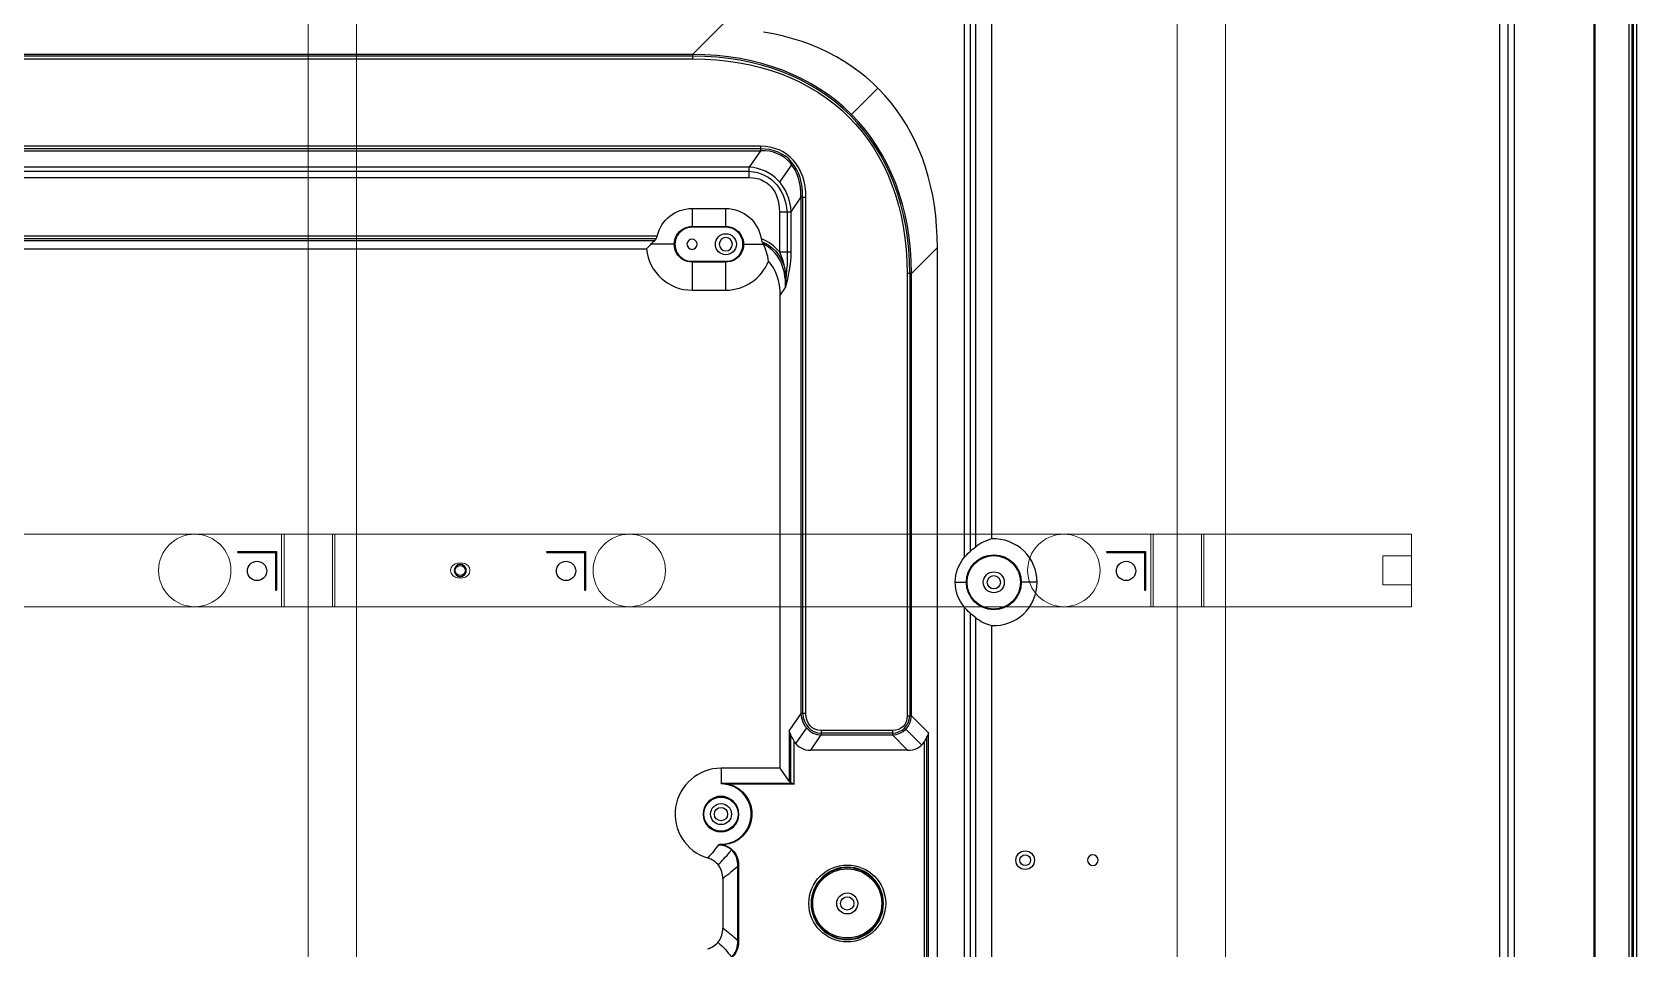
# Model space of a CAD drawing. Header units: millimetres. Extents: x 88 to 1316, y -3115 to -2187.
# Drawn here: x 983.3 to 1315.7, y -2756 to -2566.1 of the extents above; entities that cross this region are included whole.
import ezdxf

# ---------------------------------------------------------------- set-up
doc = ezdxf.new("R2010")
doc.units = ezdxf.units.MM
doc.header["$LTSCALE"] = 46.255
doc.layers.get('0').update_dxf_attribs({"linetype": 'CONTINUOUS'})
doc.layers.add('1', color=7, linetype='CONTINUOUS', true_color=0xffffff)

# ---------------------------------------------------------------- blocks, each defined once
blk = doc.blocks.new('A$Cd3f30c15')
at = {"color": 3, "lineweight": 5}
for p, q in [((1082, 15), (0, 15)), ((848, 15), (848, 0)), ((848.5, 15), (848.5, 0)), ((858.5, 15), (858.5, 0)), ((859, 15), (859, 0)), ((1028, 15), (1028, 0)), ((1028.5, 15), (1028.5, 0)), ((1038.5, 15), (1038.5, 0)), ((1039, 15), (1039, 0)), ((1082, 15), (1082, 0)), ((1082, 10.5), (1076.08, 10.5)), ((1076.08, 10.5), (1076.08, 4.5)), ((884.5, 9), (885.5, 9)), ((884.5, 6), (885.5, 6)), ((1082, 4.5), (1076.08, 4.5)), ((1082, 0), (0, 0))]:
    blk.add_line(p, q, dxfattribs=at)
for centre in [(830, 7.5), (920, 7.5), (1010, 7.5)]:
    blk.add_circle(centre, 7.5, dxfattribs=at)
for centre, start, end in [((884.5, 7.5), 90, 270), ((885.5, 7.5), 270, 90)]:
    blk.add_arc(centre, 1.5, start, end, dxfattribs=at)
blk = doc.blocks.new('0001')
at = {"color": 1, "lineweight": 5}
for p, q in [((358.97, -2809.12), (358.97, -2305.12)), ((368.97, -2809.12), (368.97, -2305.12))]:
    blk.add_line(p, q, dxfattribs=at)

msp = doc.modelspace()

# ---------------------------------------------------------------- linework, layer by layer
at = {"layer": '1', "color": 7, "linetype": 'Continuous'}
for p, q in [((1313.966, -2210.619), (1313.966, -2912.179)), ((1314.716, -2912.179), (1314.716, -2210.619)), ((1314.916, -2210.935), (1314.916, -2912.179)), ((1315.666, -2912.179), (1315.666, -2210.935)), ((1306.748, -2223.054), (1306.748, -2867.592)), ((1307.033, -2865.712), (1307.033, -2222.319)), ((1287.264, -2872.33), (1287.264, -2249.872)), ((1290.234, -2249.872), (1290.234, -2872.33)), ((1289.004, -2871.1), (1289.004, -2251.715)), ((1182.028, -2671.097), (1182.028, -2311.577)), ((1176.338, -2549.322), (1176.338, -2674.912)), ((1177.549, -2548.307), (1177.549, -2673.653)), ((1178.719, -2672.68), (1178.719, -2547.02)), ((1126.403, -2564.432), (1120.085, -2570.75)), ((1120.085, -2570.75), (426.48, -2570.75)), ((1120.085, -2571.11), (426.48, -2571.11)), ((426.48, -2571.669), (1120.085, -2571.669)), ((1120.085, -2570.75), (1120.085, -2571.669)), ((1152.993, -2583.192), (1158.427, -2577.759)), ((1134.155, -2589.77), (877.933, -2589.77)), ((1134.155, -2590.329), (878.545, -2590.329)), ((878.853, -2590.689), (1134.155, -2590.689)), ((1134.155, -2590.689), (1131.804, -2594.105)), ((1134.155, -2589.77), (1134.155, -2590.689)), ((1131.804, -2594.105), (882.269, -2594.105)), ((882.676, -2594.944), (1131.804, -2594.944)), ((1131.804, -2596.25), (1131.804, -2594.105)), ((1138.129, -2597.212), (1140.606, -2593.613)), ((882.454, -2596.25), (1131.804, -2596.25)), ((1140.498, -2603.337), (1142.519, -2600.4)), ((1142.519, -2600.4), (1142.519, -2707.226)), ((1143.558, -2600.4), (1142.519, -2600.4)), ((1142.865, -2600.4), (1142.865, -2707.226)), ((1143.558, -2707.226), (1143.558, -2600.4)), ((1119.966, -2602.667), (1126.966, -2602.667)), ((1119.966, -2602.717), (1119.966, -2606.383)), ((1126.966, -2606.383), (1126.966, -2602.717)), ((1138.073, -2603.337), (1138.073, -2611.654)), ((1138.073, -2603.337), (1140.498, -2603.337)), ((1139.69, -2604.511), (1139.69, -2614.635)), ((1140.498, -2611.654), (1140.498, -2603.337)), ((1112.706, -2608.385), (894.226, -2608.385)), ((1112.481, -2608.944), (894.451, -2608.944)), ((1119.966, -2606.536), (1119.966, -2606.383)), ((1126.916, -2606.443), (1119.966, -2606.443)), ((1120.016, -2606.383), (1126.916, -2606.383)), ((1126.916, -2606.536), (1120.016, -2606.536)), ((1126.966, -2606.536), (1126.966, -2606.383)), ((894.742, -2609.304), (1112.19, -2609.304)), ((896.417, -2611.042), (1110.515, -2611.042)), ((1116.279, -2610.07), (1111.487, -2610.07)), ((1130.653, -2610.07), (1134.646, -2610.07)), ((1138.073, -2611.654), (1140.498, -2611.654)), ((1165.435, -2616.1), (1170.746, -2610.789)), ((1170.782, -2813.54), (1170.782, -2610.754)), ((1119.966, -2613.604), (1119.966, -2613.757)), ((1119.966, -2613.697), (1126.966, -2613.697)), ((1119.966, -2613.757), (1119.966, -2619.521)), ((1120.016, -2613.604), (1126.916, -2613.604)), ((1126.916, -2613.757), (1120.016, -2613.757)), ((1126.966, -2613.757), (1126.966, -2613.604)), ((1126.966, -2619.521), (1126.966, -2613.757)), ((1139.343, -2619.015), (1139.69, -2614.635)), ((1138.275, -2620.568), (1139.343, -2619.015)), ((1164.516, -2616.1), (1164.516, -2707.705)), ((1165.435, -2616.1), (1164.516, -2616.1)), ((1165.076, -2616.1), (1165.076, -2707.705)), ((1165.435, -2707.705), (1165.435, -2616.1)), ((1119.966, -2619.571), (1126.966, -2619.571)), ((1138.246, -2718.569), (1138.246, -2620.609)), ((1025.866, -2673.919), (1025.866, -2673.719)), ((1025.866, -2673.719), (1033.866, -2673.719)), ((1025.866, -2673.919), (1033.666, -2673.919)), ((1033.666, -2673.919), (1033.666, -2681.719)), ((1033.866, -2673.719), (1033.866, -2681.719)), ((1089.866, -2673.719), (1097.866, -2673.719)), ((1089.866, -2673.919), (1089.866, -2673.719)), ((1089.866, -2673.919), (1097.666, -2673.919)), ((1097.666, -2673.919), (1097.666, -2681.719)), ((1097.866, -2673.719), (1097.866, -2681.719)), ((1205.866, -2673.919), (1205.866, -2673.719)), ((1205.866, -2673.719), (1213.866, -2673.719)), ((1205.866, -2673.919), (1213.666, -2673.919)), ((1213.666, -2673.919), (1213.666, -2681.719)), ((1213.866, -2673.719), (1213.866, -2681.719)), ((1033.666, -2681.719), (1033.866, -2681.719)), ((1097.666, -2681.719), (1097.866, -2681.719)), ((1174.54, -2680.069), (1176.779, -2680.069)), ((1191.399, -2680.069), (1188.153, -2680.069)), ((1213.666, -2681.719), (1213.866, -2681.719)), ((1176.338, -2685.226), (1176.338, -2803.93)), ((1177.549, -2686.486), (1177.549, -2802.781)), ((1178.719, -2801.863), (1178.719, -2687.458)), ((1182.028, -2800.327), (1182.028, -2689.042)), ((1142.519, -2707.226), (1140.094, -2710.75)), ((1143.558, -2707.226), (1142.519, -2707.226)), ((1164.516, -2707.705), (1165.435, -2707.705)), ((1168.96, -2711.23), (1165.435, -2707.705)), ((1140.094, -2710.75), (1140.094, -2721.204)), ((1140.44, -2721.523), (1140.44, -2711.748)), ((1143.642, -2710.2), (1141.455, -2713.378)), ((1144.543, -2714.812), (1146.692, -2711.689)), ((1161.452, -2710.77), (1146.692, -2710.77)), ((1146.692, -2710.77), (1146.692, -2711.689)), ((1161.452, -2711.329), (1146.692, -2711.329)), ((1146.692, -2711.689), (1161.452, -2711.689)), ((1161.452, -2710.77), (1161.452, -2711.689)), ((1161.452, -2711.689), (1164.581, -2714.818)), ((1164.23, -2710.484), (1167.482, -2713.736)), ((1168.6, -2781.377), (1168.6, -2712.127)), ((1168.96, -2782.274), (1168.96, -2711.23)), ((1141.133, -2721.801), (1141.133, -2713.043)), ((1164.616, -2714.853), (1144.515, -2714.853)), ((1168.04, -2713.147), (1168.04, -2780.357)), ((1138.246, -2718.569), (1125.966, -2718.569)), ((1125.966, -2718.619), (1125.966, -2721.698)), ((1140.094, -2721.254), (1138.246, -2718.569)), ((1125.966, -2721.698), (1140.675, -2721.698)), ((1140.847, -2721.758), (1126.675, -2721.758)), ((1127.5, -2721.851), (1127.464, -2722)), ((1141.133, -2721.851), (1127.5, -2721.851)), ((1126.482, -2734.454), (1126.47, -2734.302)), ((1129.468, -2754.296), (1129.468, -2738.844)), ((1129.621, -2738.844), (1129.468, -2738.844)), ((1129.528, -2754.296), (1129.528, -2738.844)), ((1129.621, -2738.844), (1129.621, -2754.296)), ((1126.339, -2741.406), (1126.339, -2751.733)), ((1129.621, -2754.296), (1129.468, -2754.296)), ((1129.528, -2755.332), (1129.528, -2754.296))]:
    msp.add_line(p, q, dxfattribs=at)
for centre, radius in [((1029.866, -2677.719), 2), ((1093.866, -2677.719), 2), ((1182.466, -2680.069), 5.534), ((1209.866, -2677.719), 2), ((1071.966, -2677.619), 1.05), ((1125.966, -2728.07), 3.534), ((1152.116, -2746.569), 7.959), ((1188.966, -2737.619), 1.925), ((1188.966, -2737.619), 1.125), ((1152.116, -2746.569), 7.15)]:
    msp.add_circle(centre, radius, dxfattribs=at)
at = {"layer": '1', "color": 7, "linetype": 'Continuous', "extrusion": (0, 0, -1)}
for centre, radius in [((-1071.966, -2677.619), 1.25), ((-1125.966, -2728.07), 3.687), ((-1202.966, -2737.619), 1.1), ((-1152.116, -2746.569), 7.497), ((-1152.116, -2746.569), 7.381)]:
    msp.add_circle(centre, radius, dxfattribs=at)
for centre, radius, start, end in [((-1119.966, -2610.07), 7.403, 13.15952, 90.0024), ((-1126.966, -2610.07), 7.403, 89.99749, 171.21288), ((-1119.966, -2610.07), 3.687, 270, 90.00175), ((-1126.966, -2610.07), 2.175, 0, 180), ((-1126.966, -2610.07), 3.687, 89.99708, 269.99916), ((-1126.966, -2610.07), 2.175, 180, 0), ((-1182.466, -2680.069), 7.976, 360, 39.8035), ((-1182.466, -2680.069), 5.687, 360, 180), ((-1182.466, -2680.069), 2.175, 0, 180), ((-1182.466, -2680.069), 1.375, 0, 180), ((-1182.466, -2680.069), 7.976, 320.1965, 360), ((-1182.466, -2680.069), 5.687, 180, 360), ((-1182.466, -2680.069), 2.175, 180, 0), ((-1182.466, -2680.069), 1.375, 180, 0), ((-1125.966, -2728.07), 6.405, 103.86094, 265.37822), ((-1125.966, -2728.07), 2.175, 0, 180), ((-1125.966, -2728.07), 2.175, 180, 0), ((-1125.966, -2728.07), 1.375, 0, 180), ((-1125.966, -2728.07), 1.375, 180, 0), ((-1125.966, -2728.07), 6.312, 265.37822, 271.99386), ((-1152.116, -2746.569), 2.175, 0, 180), ((-1152.116, -2746.569), 1.375, 0, 180), ((-1152.116, -2746.569), 2.175, 180, 0), ((-1152.116, -2746.569), 1.375, 180, 0)]:
    msp.add_arc(centre, radius, start, end, dxfattribs=at)
at = {"layer": '1', "color": 7, "linetype": 'Continuous'}
for centre, radius, start, end in [((1119.966, -2610.07), 3.627, 89.99825, 270), ((1119.966, -2610.07), 3.534, 89.99825, 270), ((1119.966, -2610.07), 1.05, 0, 180), ((1126.966, -2610.07), 1.375, 0, 180), ((1126.966, -2610.07), 3.627, 270.00084, 90.00297), ((1126.966, -2610.07), 3.534, 270.00084, 90.00305), ((1119.966, -2610.07), 9.501, 185.87184, 270), ((1119.966, -2610.07), 1.05, 180, 0), ((1126.966, -2610.07), 1.375, 180, 0), ((1126.966, -2610.07), 9.501, 270, 338.45225), ((1182.466, -2680.069), 8.983, 0, 92.79585), ((1182.466, -2680.069), 5.627, 90, 89.48814), ((1182.466, -2680.069), 8.983, 267.20415, 0), ((1125.966, -2728.07), 9.501, 90, 253.02893), ((1125.966, -2728.07), 6.252, 274.62178, 76.13906), ((1125.966, -2728.07), 6.312, 274.62178, 76.13906), ((1125.966, -2728.07), 3.627, 90, 89.20685)]:
    msp.add_arc(centre, radius, start, end, dxfattribs=at)
for centre, major_axis, ratio, start_param, end_param in [((1093.501, -2642.684), (-64.961, -64.961), 0.6444005, 2.5691639, 3.5762553), ((1088.802, -2647.383), (64.191, 64.191), 0.6521302, 5.7107566, 6.8556141), ((1087.796, -2648.39), (-64.961, -64.961), 0.6444005, 2.5742808, 3.7089045), ((1129.702, -2605.434), (9.709, 14.111), 0.7005829, 5.4887687, 6.732364), ((1130.394, -2604.428), (8.738, 12.7), 0.7005829, 5.4512872, 6.7532485), ((1129.702, -2605.434), (9.233, 13.418), 0.6630692, 5.4887687, 6.732364), ((1128.836, -2606.693), (7.585, 11.023), 0.807133, 5.4887687, 6.732364), ((1126.526, -2624.05), (9.709, 14.111), 0.7005829, 6.0744543, 6.4655058), ((1126.526, -2624.05), (9.233, 13.418), 0.6630692, 5.4887687, 6.3996952), ((1125.776, -2625.14), (8.738, 12.7), 0.7005829, 5.4887687, 6.1254986), ((1184.617, -2680.069), (9.565, 0), 0.9743966, 1.8448597, 2.235124), ((1184.617, -2680.069), (9.565, 0), 0.9743966, 4.0480613, 4.4383256), ((1148.177, -2705.548), (3.713, 5.396), 0.7938652, 2.3471761, 3.5907714), ((1148.87, -2704.541), (4.207, 6.115), 0.7005829, 2.4266543, 3.5469048), ((1159.294, -2705.548), (-4.936, 4.936), 0.7449216, 2.5691639, 3.7140214), ((1158.288, -2704.541), (-5.706, 5.706), 0.6444005, 2.6281741, 3.6550112), ((1146.445, -2708.065), (4.207, 6.115), 0.7005829, 2.8323038, 3.5907714), ((1161.812, -2708.065), (-5.706, 5.706), 0.6444005, 2.5691639, 3.3051406), ((1141.133, -2720.751), (1.2, 0), 0.8390996, 3.6651914, 4.3655933)]:
    msp.add_ellipse(centre, major_axis=major_axis, ratio=ratio, start_param=start_param, end_param=end_param, dxfattribs=at)
at = {"layer": '1', "color": 7, "linetype": 'Continuous', "extrusion": (0, 0, -1)}
for centre, major_axis, ratio, start_param, end_param in [((1088.802, -2647.383), (-63.644, -63.644), 0.6444005, 2.5691639, 3.7140214), ((1127.219, -2609.043), (8.738, 12.7), 0.7005829, 5.8833391, 7.0776019), ((1128.836, -2606.693), (6.473, 9.407), 0.7005829, 5.8340066, 7.0776019), ((1127.219, -2623.043), (8.738, 12.7), 0.7005829, 6.1290365, 6.7459181), ((1148.177, -2705.548), (3.236, 4.704), 0.7005829, 2.6924139, 3.9360092), ((1159.294, -2705.548), (-4.389, 4.389), 0.6444005, 2.5691639, 3.7140214)]:
    msp.add_ellipse(centre, major_axis=major_axis, ratio=ratio, start_param=start_param, end_param=end_param, dxfattribs=at)
at = {"layer": '1', "color": 7, "linetype": 'Continuous'}
for points, knots in [([(1112.241, -2609.304), (1112.346, -2609.209), (1112.446, -2609.087), (1112.595, -2608.838), (1112.653, -2608.716), (1112.721, -2608.522), (1112.741, -2608.454), (1112.757, -2608.385)], [0, 0, 0, 0, 0.467417, 0.467417, 0.8196781, 0.8196781, 1, 1, 1, 1]), ([(1134.282, -2608.939), (1134.313, -2609.141), (1134.369, -2609.341), (1134.501, -2609.698), (1134.578, -2609.862), (1134.662, -2610.01)], [0, 0, 0, 0, 0.510498, 0.510498, 1, 1, 1, 1]), ([(1127.5, -2721.851), (1127.256, -2721.821), (1127.011, -2721.793), (1126.506, -2721.741), (1126.245, -2721.718), (1125.978, -2721.699), (1125.972, -2721.698), (1125.966, -2721.698)], [0, 0, 0, 0, 0.4786212, 0.4786212, 0.9880351, 0.9880351, 1, 1, 1, 1]), ([(1127.464, -2722), (1127.226, -2721.941), (1126.986, -2721.885), (1126.493, -2721.783), (1126.238, -2721.737), (1125.978, -2721.7), (1125.972, -2721.699), (1125.966, -2721.698)], [0, 0, 0, 0, 0.4790138, 0.4790138, 0.9881273, 0.9881273, 1, 1, 1, 1]), ([(1125.977, -2721.699), (1126.418, -2721.743), (1126.858, -2721.816), (1127.357, -2721.906), (1127.419, -2721.918), (1127.481, -2721.929)], [0, 0, 0, 0, 0.8749531, 0.8749531, 1, 1, 1, 1]), ([(1140.725, -2721.698), (1140.856, -2721.738), (1140.991, -2721.797), (1141.129, -2721.849), (1141.131, -2721.85), (1141.133, -2721.851)], [0, 0, 0, 0, 0.9843066, 0.9843066, 1, 1, 1, 1]), ([(1125.397, -2738.51), (1126.193, -2737.755), (1126.964, -2736.936), (1127.841, -2735.848), (1127.984, -2735.665), (1128.125, -2735.478)], [0, 0, 0, 0, 0.8350091, 0.8350091, 1, 1, 1, 1]), ([(1125.411, -2734.418), (1125.415, -2734.417), (1125.419, -2734.417), (1125.442, -2734.414), (1125.46, -2734.412), (1125.549, -2734.402), (1125.621, -2734.393), (1125.948, -2734.354), (1126.209, -2734.323), (1126.47, -2734.302)], [0, 0, 0, 0, 0.0117566, 0.0117566, 0.0636289, 0.0636289, 0.2689632, 0.2689632, 1, 1, 1, 1]), ([(1125.411, -2734.418), (1125.416, -2734.418), (1125.42, -2734.418), (1125.443, -2734.418), (1125.462, -2734.417), (1125.554, -2734.417), (1125.628, -2734.417), (1125.962, -2734.42), (1126.223, -2734.431), (1126.482, -2734.454)], [0, 0, 0, 0, 0.0122223, 0.0122223, 0.0644884, 0.0644884, 0.2721942, 0.2721942, 1, 1, 1, 1]), ([(1129.468, -2738.844), (1129.478, -2737.72), (1129.156, -2736.582), (1127.651, -2734.925), (1126.534, -2734.504), (1125.411, -2734.418)], [0, 0, 0, 0, 0.5, 0.5, 1, 1, 1, 1]), ([(1129.528, -2738.816), (1129.533, -2737.684), (1129.198, -2736.538), (1127.792, -2735.001), (1126.887, -2734.586), (1125.938, -2734.423)], [0, 0, 0, 0, 0.5413783, 0.5413783, 1, 1, 1, 1]), ([(1126.482, -2734.454), (1127.427, -2734.72), (1128.284, -2735.287), (1129.383, -2736.887), (1129.621, -2737.865), (1129.621, -2738.844)], [0, 0, 0, 0, 0.5, 0.5, 1, 1, 1, 1]), ([(1126.339, -2741.406), (1126.339, -2740.45), (1126.076, -2739.501), (1124.946, -2737.97), (1124.108, -2737.436), (1123.193, -2737.157)], [0, 0, 0, 0, 0.5, 0.5, 1, 1, 1, 1]), ([(1123.193, -2755.983), (1124.108, -2755.704), (1124.939, -2755.176), (1126.072, -2753.647), (1126.339, -2752.691), (1126.339, -2751.733)], [0, 0, 0, 0, 0.5, 0.5, 1, 1, 1, 1]), ([(1125.411, -2758.722), (1126.532, -2758.636), (1127.647, -2758.217), (1129.152, -2756.565), (1129.478, -2755.42), (1129.468, -2754.296)], [0, 0, 0, 0, 0.5, 0.5, 1, 1, 1, 1]), ([(1129.621, -2754.296), (1129.621, -2755.275), (1129.383, -2756.253), (1128.284, -2757.853), (1127.427, -2758.42), (1126.482, -2758.685)], [0, 0, 0, 0, 0.5, 0.5, 1, 1, 1, 1])]:
    msp.add_open_spline(points, degree=3, knots=knots, dxfattribs=at)
for points in [[(1110.515, -2611.042), (1111.052, -2610.447), (1111.622, -2609.864), (1112.241, -2609.304)], [(1135.803, -2613.559), (1135.638, -2612.314), (1135.282, -2611.109), (1134.662, -2610.01)], [(1138.073, -2611.654), (1139.151, -2613.949), (1139.508, -2616.517), (1139.343, -2619.015)], [(1139.343, -2619.015), (1139.946, -2616.73), (1140.498, -2614.268), (1140.498, -2611.654)], [(1176.338, -2674.963), (1177.045, -2674.115), (1177.858, -2673.388), (1178.719, -2672.731)], [(1178.719, -2687.408), (1177.858, -2686.751), (1177.045, -2686.024), (1176.338, -2685.176)], [(1141.133, -2712.993), (1140.689, -2712.252), (1140.297, -2711.499), (1140.094, -2710.75)], [(1168.96, -2711.23), (1168.741, -2711.852), (1168.407, -2712.478), (1168.04, -2713.096)], [(1125.411, -2734.418), (1124.772, -2735.389), (1124.026, -2736.283), (1123.227, -2737.121)], [(1129.468, -2738.844), (1128.465, -2739.763), (1127.431, -2740.597), (1126.379, -2741.377)], [(1129.468, -2754.296), (1128.465, -2753.377), (1127.431, -2752.543), (1126.379, -2751.763)], [(1125.391, -2754.637), (1126.35, -2755.542), (1127.283, -2756.526), (1128.128, -2757.659)]]:
    msp.add_open_spline(points, degree=3, dxfattribs=at)

# ---------------------------------------------------------------- block references
at = {"color": 3, "lineweight": 5}
for name, p in [('0001', (681.5, 0)), ('0001', (861.5, 0)), ('A$Cd3f30c15', (186.966, -2685.119))]:
    msp.add_blockref(name, p, dxfattribs=at)

doc.saveas('drawing.dxf')
